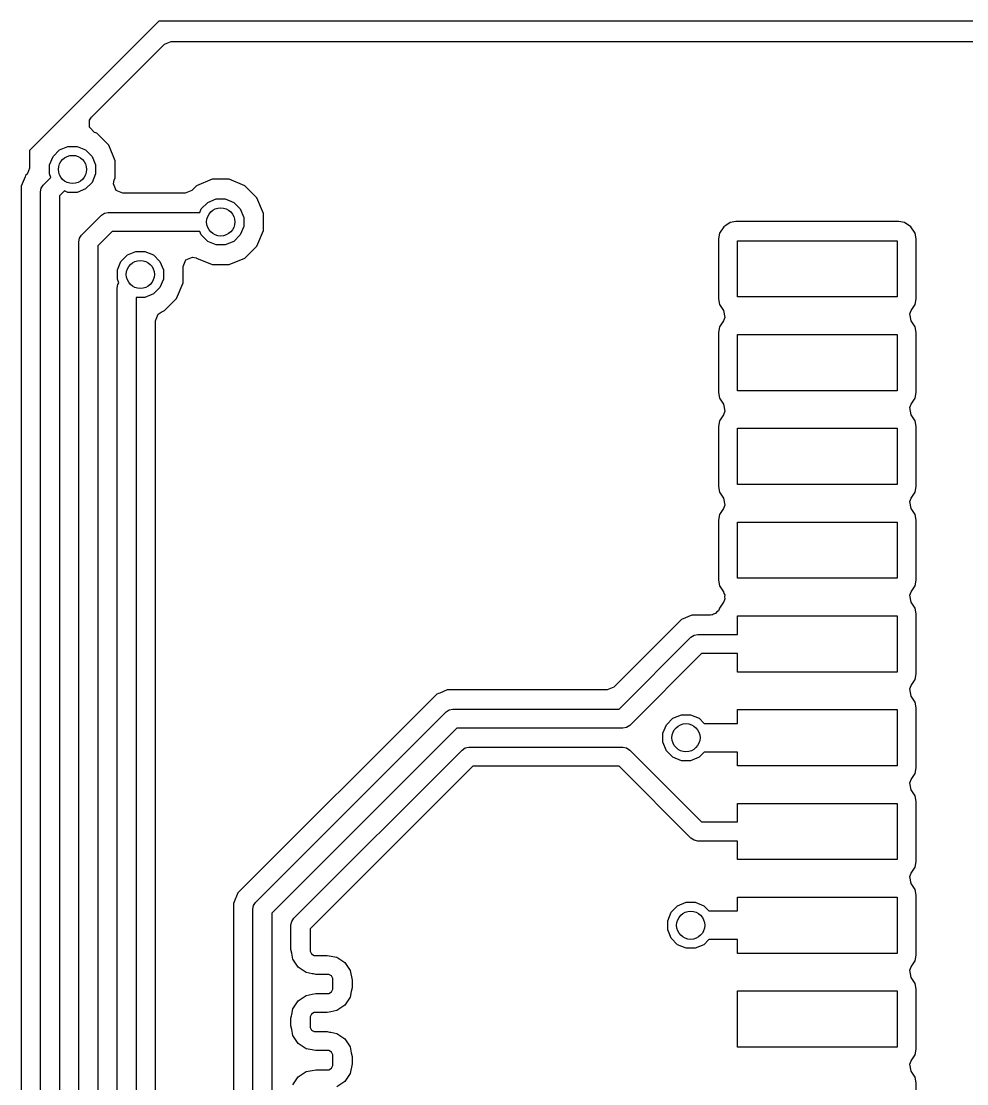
# Model space of a CAD drawing. Extents: x 92.1 to 184.9, y -117.4 to -66.6.
# Drawn here: x 150.41 to 155.45, y -93.19 to -87.53 of the extents above; entities that cross this region are included whole.
import ezdxf

# ---------------------------------------------------------------- set-up
doc = ezdxf.new("R2010")
doc.units = 0
doc.layers.add('BLACK', color=7, linetype='CONTINUOUS')

msp = doc.modelspace()

# ---------------------------------------------------------------- linework, layer by layer
at = {"layer": 'BLACK', "linetype": 'CONTINUOUS'}
for p, q in [((151.139999, -87.53), (150.45, -88.219998)), ((151.14, -87.53), (151.139999, -87.53)), ((159.84, -87.53), (151.14, -87.53)), ((150.85712, -87.964905), (151.169882, -87.652145)), ((151.169882, -87.652145), (151.205237, -87.6375)), ((151.205237, -87.6375), (159.774763, -87.6375)), ((150.781183, -88.040841), (150.85712, -87.964905)), ((150.770346, -88.095325), (150.770348, -88.057056)), ((150.770348, -88.057056), (150.781183, -88.040841)), ((150.797404, -88.122386), (150.770346, -88.095325)), ((150.804022, -88.125127), (150.797404, -88.122386)), ((150.808868, -88.127135), (150.804022, -88.125127)), ((150.872865, -88.191132), (150.808868, -88.127135)), ((150.610554, -88.216066), (150.655614, -88.197402)), ((150.655614, -88.197402), (150.704386, -88.197402)), ((150.704386, -88.197402), (150.749446, -88.216066)), ((150.9075, -88.274747), (150.872865, -88.191132)), ((150.45, -88.219998), (150.45, -88.31249)), ((150.557402, -88.295614), (150.576066, -88.250554)), ((150.576066, -88.250554), (150.610554, -88.216066)), ((150.749446, -88.216066), (150.783934, -88.250554)), ((150.783934, -88.250554), (150.802598, -88.295614)), ((150.45, -88.31249), (150.439999, -88.342492)), ((150.557402, -88.344386), (150.557402, -88.295614)), ((150.802598, -88.295614), (150.802598, -88.344386)), ((150.9075, -88.365253), (150.9075, -88.274747)), ((150.427625, -88.358988), (150.4067, -88.409506)), ((150.427627, -88.358984), (150.427625, -88.358988)), ((150.430039, -88.353163), (150.427627, -88.358984)), ((150.437867, -88.345333), (150.430039, -88.353162)), ((150.430039, -88.353162), (150.430039, -88.353163)), ((150.439999, -88.342492), (150.437867, -88.345333)), ((150.524079, -88.404079), (150.565125, -88.363032)), ((150.565125, -88.363032), (150.557402, -88.344386)), ((150.802598, -88.344386), (150.783934, -88.389446)), ((150.9024, -88.377565), (150.907499, -88.365255)), ((150.907499, -88.365255), (150.9075, -88.365253)), ((151.424746, -88.3725), (151.341134, -88.407134)), ((151.424747, -88.3725), (151.424746, -88.3725)), ((151.515253, -88.3725), (151.424747, -88.3725)), ((151.598868, -88.407135), (151.515253, -88.3725)), ((150.4067, -88.409506), (150.4067, -102.775791)), ((150.5092, -88.44), (150.513067, -88.42056)), ((150.513067, -88.42056), (150.524079, -88.404079)), ((150.749446, -88.423934), (150.704386, -88.442598)), ((150.783934, -88.389446), (150.749446, -88.423934)), ((150.898593, -88.3967), (150.9024, -88.377565)), ((150.913238, -88.432055), (150.898593, -88.3967)), ((151.341128, -88.407138), (151.316212, -88.432055)), ((151.341134, -88.407134), (151.341128, -88.407138)), ((151.662865, -88.471132), (151.598868, -88.407135)), ((150.5092, -102.838958), (150.5092, -88.44)), ((150.636967, -88.434874), (150.6108, -88.461042)), ((150.6108, -88.461042), (150.6108, -102.86)), ((150.655614, -88.442598), (150.636967, -88.434874)), ((150.704386, -88.442598), (150.655614, -88.442598)), ((150.948593, -88.4467), (150.913238, -88.432055)), ((151.280857, -88.4467), (150.948593, -88.4467)), ((151.316212, -88.432055), (151.280857, -88.4467)), ((151.400554, -88.496066), (151.445614, -88.477402)), ((151.445614, -88.477402), (151.494386, -88.477402)), ((151.494386, -88.477402), (151.539446, -88.496066)), ((151.6975, -88.554747), (151.662865, -88.471132)), ((151.358343, -88.5492), (151.366066, -88.530554)), ((151.366066, -88.530554), (151.400554, -88.496066)), ((151.539446, -88.496066), (151.573934, -88.530554)), ((151.573934, -88.530554), (151.592598, -88.575614)), ((150.728279, -88.669879), (150.834079, -88.564079)), ((150.834079, -88.564079), (150.85056, -88.553067)), ((150.85056, -88.553067), (150.87, -88.5492)), ((150.87, -88.5492), (151.358343, -88.5492)), ((151.592598, -88.575614), (151.592598, -88.624386)), ((151.6975, -88.645253), (151.6975, -88.554747)), ((154.214904, -88.597501), (154.185006, -88.603447)), ((154.214908, -88.5975), (154.214904, -88.597501)), ((155.08509, -88.5975), (154.214908, -88.5975)), ((155.085095, -88.5975), (155.08509, -88.5975)), ((155.114993, -88.603447), (155.085095, -88.5975)), ((150.891042, -88.6508), (150.815, -88.726842)), ((151.358343, -88.6508), (150.891042, -88.6508)), ((151.366066, -88.669446), (151.358343, -88.6508)), ((151.592598, -88.624386), (151.573934, -88.669446)), ((151.662865, -88.728868), (151.6975, -88.645253)), ((154.151102, -88.626102), (154.128447, -88.660007)), ((154.162351, -88.618585), (154.151102, -88.626102)), ((154.185006, -88.603447), (154.162351, -88.618585)), ((155.148898, -88.626102), (155.114993, -88.603447)), ((155.171553, -88.660007), (155.148898, -88.626102)), ((150.7134, -88.7058), (150.717267, -88.68636)), ((150.7134, -102.69), (150.7134, -88.7058)), ((150.717267, -88.68636), (150.728279, -88.669879)), ((151.400554, -88.703934), (151.366066, -88.669446)), ((151.445614, -88.722598), (151.400554, -88.703934)), ((151.539446, -88.703934), (151.494386, -88.722598)), ((151.573934, -88.669446), (151.539446, -88.703934)), ((154.128447, -88.660007), (154.1225, -88.689905)), ((154.1225, -88.689905), (154.1225, -88.689906)), ((154.1225, -88.689906), (154.1225, -88.689908)), ((154.1225, -88.689908), (154.1225, -89.010091)), ((154.225, -89), (154.225, -88.7)), ((154.225, -88.7), (155.075, -88.7)), ((155.075, -88.7), (155.075, -89)), ((155.177499, -88.689906), (155.171553, -88.660007)), ((155.1775, -89.010095), (155.177499, -88.689906)), ((150.815, -88.726842), (150.815, -102.69)), ((150.972154, -88.776066), (151.017214, -88.757402)), ((151.017214, -88.757402), (151.065986, -88.757402)), ((151.065986, -88.757402), (151.111046, -88.776066)), ((151.494386, -88.722598), (151.445614, -88.722598)), ((151.598868, -88.792865), (151.662865, -88.728868)), ((150.919002, -88.855614), (150.937666, -88.810554)), ((150.937666, -88.810554), (150.972154, -88.776066)), ((151.111046, -88.776066), (151.145534, -88.810554)), ((151.145534, -88.810554), (151.164198, -88.855614)), ((151.2691, -88.837858), (151.283745, -88.802503)), ((151.283745, -88.802503), (151.3191, -88.787858)), ((151.3191, -88.787858), (151.338235, -88.791664)), ((151.338235, -88.791664), (151.34113, -88.792863)), ((151.34113, -88.792863), (151.341132, -88.792865)), ((151.341132, -88.792865), (151.424747, -88.8275)), ((151.515253, -88.8275), (151.598868, -88.792865)), ((150.919002, -88.904386), (150.919002, -88.855614)), ((151.164198, -88.855614), (151.164198, -88.904386)), ((151.2691, -88.925253), (151.2691, -88.837858)), ((151.424747, -88.8275), (151.424749, -88.8275)), ((151.424749, -88.8275), (151.515251, -88.8275)), ((151.515251, -88.8275), (151.515253, -88.8275)), ((150.9176, -88.9532), (150.921467, -88.93376)), ((150.927456, -88.924796), (150.919002, -88.904386)), ((150.921467, -88.93376), (150.927456, -88.924796)), ((151.164198, -88.904386), (151.145534, -88.949446)), ((151.234465, -89.008868), (151.2691, -88.925253)), ((150.9176, -102.88), (150.9176, -88.9532)), ((151.111046, -88.983934), (151.065986, -89.002598)), ((151.145534, -88.949446), (151.111046, -88.983934)), ((151.065986, -89.002598), (151.0192, -89.002598)), ((151.0192, -89.002598), (151.0192, -102.88)), ((151.170468, -89.072865), (151.234465, -89.008868)), ((154.1225, -89.010091), (154.122501, -89.010095)), ((154.122501, -89.010095), (154.128447, -89.039995)), ((154.128447, -89.039995), (154.149981, -89.072221)), ((155.075, -89), (154.225, -89)), ((155.150014, -89.072226), (155.171553, -89.039993)), ((155.171553, -89.039993), (155.1775, -89.010095)), ((151.1217, -89.126474), (151.136345, -89.091119)), ((151.136345, -89.091119), (151.152564, -89.08028)), ((151.152564, -89.08028), (151.170468, -89.072865)), ((154.149981, -89.072221), (154.157447, -89.109754)), ((155.142552, -89.090245), (155.150014, -89.072226)), ((155.150018, -89.127778), (155.142552, -89.090245)), ((151.1217, -102.4125), (151.1217, -89.126474)), ((154.128447, -89.160007), (154.1225, -89.189905)), ((154.149981, -89.127778), (154.128447, -89.160007)), ((154.157447, -89.109754), (154.149981, -89.127778)), ((155.171552, -89.160004), (155.150018, -89.127778)), ((155.171552, -89.160006), (155.171552, -89.160004)), ((155.171553, -89.160007), (155.171552, -89.160006)), ((155.177499, -89.189906), (155.171553, -89.160007)), ((154.1225, -89.189905), (154.1225, -89.189906)), ((154.1225, -89.189906), (154.1225, -89.189908)), ((154.1225, -89.189908), (154.1225, -89.510091)), ((154.225, -89.5), (154.225, -89.2)), ((154.225, -89.2), (155.075, -89.2)), ((155.075, -89.2), (155.075, -89.5)), ((155.1775, -89.510095), (155.177499, -89.189906)), ((155.075, -89.5), (154.225, -89.5)), ((154.1225, -89.510091), (154.122501, -89.510095)), ((154.122501, -89.510095), (154.128447, -89.539995)), ((154.128447, -89.539995), (154.149981, -89.572221)), ((155.150014, -89.572226), (155.171553, -89.539993)), ((155.171553, -89.539993), (155.1775, -89.510095)), ((154.149981, -89.572221), (154.157447, -89.609754)), ((154.157447, -89.609754), (154.149981, -89.627778)), ((155.142552, -89.590245), (155.150014, -89.572226)), ((155.150018, -89.627778), (155.142552, -89.590245)), ((154.128447, -89.660007), (154.1225, -89.689905)), ((154.149981, -89.627778), (154.128447, -89.660007)), ((155.171552, -89.660004), (155.150018, -89.627778)), ((155.171552, -89.660006), (155.171552, -89.660004)), ((155.171553, -89.660007), (155.171552, -89.660006)), ((155.177499, -89.689906), (155.171553, -89.660007)), ((154.1225, -89.689905), (154.1225, -89.689906)), ((154.1225, -89.689906), (154.1225, -89.689908)), ((154.1225, -89.689908), (154.1225, -90.010091)), ((154.225, -90), (154.225, -89.7)), ((154.225, -89.7), (155.075, -89.7)), ((155.075, -89.7), (155.075, -90)), ((155.1775, -90.010095), (155.177499, -89.689906)), ((154.1225, -90.010091), (154.122501, -90.010095)), ((154.122501, -90.010095), (154.128447, -90.039995)), ((155.075, -90), (154.225, -90)), ((155.171553, -90.039993), (155.1775, -90.010095)), ((154.128447, -90.039995), (154.149981, -90.072221)), ((154.149981, -90.072221), (154.157447, -90.109754)), ((155.142552, -90.090245), (155.150014, -90.072226)), ((155.150014, -90.072226), (155.171553, -90.039993)), ((154.149981, -90.127778), (154.128447, -90.160007)), ((154.157447, -90.109754), (154.149981, -90.127778)), ((155.150018, -90.127778), (155.142552, -90.090245)), ((155.171552, -90.160004), (155.150018, -90.127778)), ((154.128447, -90.160007), (154.1225, -90.189905)), ((155.171552, -90.160006), (155.171552, -90.160004)), ((155.171553, -90.160007), (155.171552, -90.160006)), ((155.177499, -90.189906), (155.171553, -90.160007)), ((154.1225, -90.189905), (154.1225, -90.189906)), ((154.1225, -90.189906), (154.1225, -90.189908)), ((154.1225, -90.189908), (154.1225, -90.510091)), ((154.225, -90.5), (154.225, -90.2)), ((154.225, -90.2), (155.075, -90.2)), ((155.075, -90.2), (155.075, -90.5)), ((155.1775, -90.510095), (155.177499, -90.189906)), ((154.1225, -90.510091), (154.122501, -90.510095)), ((154.122501, -90.510095), (154.128447, -90.539995)), ((155.075, -90.5), (154.225, -90.5)), ((155.171553, -90.539993), (155.1775, -90.510095)), ((154.128447, -90.539995), (154.149981, -90.572221)), ((154.149981, -90.572221), (154.151712, -90.580926)), ((154.151712, -90.580926), (154.156967, -90.588082)), ((155.142552, -90.590245), (155.150014, -90.572226)), ((155.150014, -90.572226), (155.171553, -90.539993)), ((154.150598, -90.626855), (154.128447, -90.660007)), ((154.151172, -90.625909), (154.150598, -90.626855)), ((154.157447, -90.609754), (154.151172, -90.625909)), ((154.156967, -90.588082), (154.155168, -90.598301)), ((154.155168, -90.598301), (154.157447, -90.609754)), ((155.150018, -90.627778), (155.142552, -90.590245)), ((155.171552, -90.660004), (155.150018, -90.627778)), ((154.087269, -90.694529), (154.080114, -90.6967)), ((154.092032, -90.695259), (154.087269, -90.694529)), ((154.097077, -90.691553), (154.092032, -90.695259)), ((154.107893, -90.688273), (154.097077, -90.691553)), ((154.114006, -90.679123), (154.107893, -90.688273)), ((154.122878, -90.672609), (154.114006, -90.679123)), ((154.127437, -90.665084), (154.122878, -90.672609)), ((154.128447, -90.660007), (154.127437, -90.665084)), ((155.171552, -90.660006), (155.171552, -90.660004)), ((155.171553, -90.660007), (155.171552, -90.660006)), ((155.177499, -90.689906), (155.171553, -90.660007)), ((155.1775, -91.010095), (155.177499, -90.689906)), ((153.925659, -90.72004), (153.565245, -91.080455)), ((153.925664, -90.720036), (153.925659, -90.72004)), ((153.982003, -90.6967), (153.925664, -90.720036)), ((154.080114, -90.6967), (153.982003, -90.6967)), ((154.225, -90.7992), (154.225, -90.7)), ((154.225, -90.7), (155.075, -90.7)), ((155.075, -90.7), (155.075, -91)), ((153.976578, -90.814079), (153.993059, -90.803067)), ((153.993059, -90.803067), (154.012499, -90.7992)), ((154.012499, -90.7992), (154.225, -90.7992)), ((153.593057, -91.1976), (153.976578, -90.814079)), ((154.033541, -90.9008), (153.65002, -91.284321)), ((154.225, -90.9008), (154.033541, -90.9008)), ((154.225, -91), (154.225, -90.9008)), ((155.075, -91), (154.225, -91)), ((155.171553, -91.039993), (155.1775, -91.010095)), ((153.565245, -91.080455), (153.52989, -91.0951)), ((155.142552, -91.090245), (155.150014, -91.072226)), ((155.150018, -91.127778), (155.142552, -91.090245)), ((155.150014, -91.072226), (155.171553, -91.039993)), ((152.621074, -91.118442), (151.562038, -92.177477)), ((152.621079, -91.118438), (152.621074, -91.118442)), ((152.630746, -91.114434), (152.621079, -91.118438)), ((152.637581, -91.111603), (152.630746, -91.114434)), ((152.67742, -91.0951), (152.637581, -91.111602)), ((152.637581, -91.111602), (152.637581, -91.111603)), ((153.52989, -91.0951), (152.67742, -91.0951)), ((155.171552, -91.160004), (155.150018, -91.127778)), ((152.671995, -91.212479), (152.688475, -91.201467)), ((152.688475, -91.201467), (152.688476, -91.201467)), ((152.688476, -91.201467), (152.707916, -91.1976)), ((152.707916, -91.1976), (153.593057, -91.1976)), ((154.225, -91.2738), (154.225, -91.2)), ((154.225, -91.2), (155.075, -91.2)), ((155.075, -91.2), (155.075, -91.5)), ((155.171552, -91.160006), (155.171552, -91.160004)), ((155.171553, -91.160007), (155.171552, -91.160006)), ((155.177499, -91.189906), (155.171553, -91.160007)), ((155.1775, -91.510095), (155.177499, -91.189906)), ((151.656079, -92.228395), (152.671995, -91.212479)), ((153.846066, -91.280554), (153.880554, -91.246066)), ((153.880554, -91.246066), (153.925614, -91.227402)), ((153.925614, -91.227402), (153.974386, -91.227402)), ((153.974386, -91.227402), (154.019446, -91.246066)), ((154.019446, -91.246066), (154.04718, -91.2738)), ((152.728958, -91.2992), (151.7428, -92.285358)), ((153.614099, -91.2992), (152.728958, -91.2992)), ((153.633539, -91.295333), (153.614099, -91.2992)), ((153.65002, -91.284321), (153.633539, -91.295333)), ((153.827402, -91.325614), (153.846066, -91.280554)), ((154.04718, -91.2738), (154.225, -91.2738)), ((153.827402, -91.374386), (153.827402, -91.325614)), ((153.846066, -91.419446), (153.827402, -91.374386)), ((151.859279, -92.312563), (152.756163, -91.415679)), ((152.756163, -91.415679), (152.772644, -91.404667)), ((152.772644, -91.404667), (152.792084, -91.4008)), ((152.792084, -91.4008), (153.614099, -91.4008)), ((153.614099, -91.4008), (153.633539, -91.404667)), ((153.633539, -91.404667), (153.65002, -91.415679)), ((153.65002, -91.415679), (154.033541, -91.7992)), ((153.880554, -91.453934), (153.846066, -91.419446)), ((154.04718, -91.4262), (154.019446, -91.453934)), ((154.225, -91.4262), (154.04718, -91.4262)), ((154.225, -91.5), (154.225, -91.4262)), ((153.925614, -91.472598), (153.880554, -91.453934)), ((153.974386, -91.472598), (153.925614, -91.472598)), ((154.019446, -91.453934), (153.974386, -91.472598)), ((152.813126, -91.5024), (151.946, -92.369526)), ((153.593057, -91.5024), (152.813126, -91.5024)), ((153.976578, -91.885921), (153.593057, -91.5024)), ((155.075, -91.5), (154.225, -91.5)), ((155.150014, -91.572226), (155.171553, -91.539993)), ((155.171553, -91.539993), (155.1775, -91.510095)), ((155.142552, -91.590245), (155.150014, -91.572226)), ((155.150018, -91.627778), (155.142552, -91.590245)), ((155.171552, -91.660004), (155.150018, -91.627778)), ((154.225, -91.7992), (154.225, -91.7)), ((154.225, -91.7), (155.075, -91.7)), ((155.075, -91.7), (155.075, -92)), ((155.171552, -91.660006), (155.171552, -91.660004)), ((155.171553, -91.660007), (155.171552, -91.660006)), ((155.177499, -91.689906), (155.171553, -91.660007)), ((155.1775, -92.010095), (155.177499, -91.689906)), ((154.033541, -91.7992), (154.225, -91.7992)), ((153.993059, -91.896933), (153.976578, -91.885921)), ((154.012499, -91.9008), (153.993059, -91.896933)), ((154.225, -91.9008), (154.012499, -91.9008)), ((154.225, -92), (154.225, -91.9008)), ((155.075, -92), (154.225, -92)), ((155.150014, -92.072226), (155.171553, -92.039993)), ((155.171553, -92.039993), (155.1775, -92.010095)), ((155.142552, -92.090245), (155.150014, -92.072226)), ((155.150018, -92.127778), (155.142552, -92.090245)), ((155.171552, -92.160004), (155.150018, -92.127778)), ((155.171552, -92.160006), (155.171552, -92.160004)), ((155.171553, -92.160007), (155.171552, -92.160006)), ((155.177499, -92.189906), (155.171553, -92.160007)), ((151.562039, -92.177478), (151.5387, -92.233822)), ((151.562038, -92.177477), (151.562039, -92.177477)), ((151.562039, -92.177477), (151.562039, -92.177478)), ((154.225, -92.2738), (154.225, -92.2)), ((154.225, -92.2), (155.075, -92.2)), ((155.075, -92.2), (155.075, -92.5)), ((155.1775, -92.510095), (155.177499, -92.189906)), ((151.5387, -92.233822), (151.5387, -101.240915)), ((151.6412, -92.264316), (151.645067, -92.244876)), ((151.6412, -101.210422), (151.6412, -92.264316)), ((151.645067, -92.244876), (151.656079, -92.228395)), ((153.852402, -92.325614), (153.871066, -92.280554)), ((153.871066, -92.280554), (153.905554, -92.246066)), ((153.905554, -92.246066), (153.950614, -92.227402)), ((153.950614, -92.227402), (153.999386, -92.227402)), ((153.999386, -92.227402), (154.044446, -92.246066)), ((154.044446, -92.246066), (154.07218, -92.2738)), ((154.07218, -92.2738), (154.225, -92.2738)), ((151.7428, -92.285358), (151.7428, -101.18938)), ((151.8444, -92.348484), (151.848267, -92.329044)), ((151.848267, -92.329044), (151.859279, -92.312563)), ((153.852402, -92.374386), (153.852402, -92.325614)), ((151.8444, -92.48), (151.8444, -92.348484)), ((151.946, -92.369526), (151.946, -92.48)), ((153.871066, -92.419446), (153.852402, -92.374386)), ((153.905554, -92.453934), (153.871066, -92.419446)), ((154.07218, -92.4262), (154.044446, -92.453934)), ((154.225, -92.4262), (154.07218, -92.4262)), ((154.225, -92.5), (154.225, -92.4262)), ((151.848267, -92.49944), (151.8444, -92.48)), ((151.848291, -92.499464), (151.848267, -92.49944)), ((151.854471, -92.530537), (151.848291, -92.499464)), ((151.946, -92.48), (151.94602, -92.48)), ((151.94602, -92.48), (151.94602, -92.488166)), ((151.94602, -92.488166), (151.954185, -92.50231)), ((151.954185, -92.50231), (151.968327, -92.510478)), ((153.950614, -92.472598), (153.905554, -92.453934)), ((153.999386, -92.472598), (153.950614, -92.472598)), ((154.044446, -92.453934), (153.999386, -92.472598)), ((155.075, -92.5), (154.225, -92.5)), ((151.883094, -92.573383), (151.854471, -92.530537)), ((151.968327, -92.510478), (151.976493, -92.51048)), ((151.976493, -92.51048), (152.037651, -92.51048)), ((152.037651, -92.51048), (152.04756, -92.512451)), ((152.04756, -92.512451), (152.08819, -92.520508)), ((152.08819, -92.520508), (152.131072, -92.549126)), ((152.131072, -92.549126), (152.159737, -92.591976)), ((155.150014, -92.572226), (155.171553, -92.539993)), ((155.171553, -92.539993), (155.1775, -92.510095)), ((151.925933, -92.602017), (151.883094, -92.573383)), ((151.957037, -92.60821), (151.925933, -92.602017)), ((151.95704, -92.608213), (151.957037, -92.60821)), ((151.964787, -92.609754), (151.95704, -92.608213)), ((151.976468, -92.61208), (151.964787, -92.609754)), ((151.976472, -92.612078), (151.976468, -92.61208)), ((151.97648, -92.61208), (151.976472, -92.612078)), ((152.037651, -92.61208), (151.97648, -92.61208)), ((152.03767, -92.612076), (152.037651, -92.61208)), ((152.037682, -92.61208), (152.03767, -92.612076)), ((152.04586, -92.612075), (152.037682, -92.61208)), ((152.06003, -92.620245), (152.04586, -92.612075)), ((152.068216, -92.634407), (152.06003, -92.620245)), ((152.159737, -92.591976), (152.16982, -92.642535)), ((155.142552, -92.590245), (155.150014, -92.572226)), ((155.150018, -92.627778), (155.142552, -92.590245)), ((152.068131, -92.64256), (152.068219, -92.642113)), ((152.068131, -92.6832), (152.068131, -92.64256)), ((152.068219, -92.642113), (152.068216, -92.634407)), ((152.169731, -92.642535), (152.169727, -92.642544)), ((152.169727, -92.642544), (152.169731, -92.64256)), ((152.16982, -92.642535), (152.169731, -92.642535)), ((152.169731, -92.64256), (152.169731, -92.6832)), ((155.171552, -92.660004), (155.150018, -92.627778)), ((155.171552, -92.660006), (155.171552, -92.660004)), ((155.171553, -92.660007), (155.171552, -92.660006)), ((155.177499, -92.689906), (155.171553, -92.660007)), ((151.883103, -92.75238), (151.92594, -92.723759)), ((151.92594, -92.723759), (151.957014, -92.717572)), ((151.957014, -92.717572), (151.95704, -92.717547)), ((151.95704, -92.717547), (151.976468, -92.713682)), ((151.976468, -92.713682), (151.976468, -92.71368)), ((151.976468, -92.71368), (151.976472, -92.713681)), ((151.976472, -92.713681), (151.97648, -92.71368)), ((151.97648, -92.71368), (152.037651, -92.71368)), ((152.037651, -92.71368), (152.03767, -92.713683)), ((152.03767, -92.713683), (152.037682, -92.71368)), ((152.037682, -92.71368), (152.037682, -92.713631)), ((152.037682, -92.713631), (152.045839, -92.713635)), ((152.045839, -92.713635), (152.05997, -92.705483)), ((152.05997, -92.705483), (152.06813, -92.691357)), ((152.06813, -92.691357), (152.068131, -92.6832)), ((152.159673, -92.733744), (152.131032, -92.776588)), ((152.165862, -92.702641), (152.159673, -92.733744)), ((152.165864, -92.70264), (152.165862, -92.702641)), ((152.169731, -92.6832), (152.165864, -92.70264)), ((154.225, -93), (154.225, -92.7)), ((154.225, -92.7), (155.075, -92.7)), ((155.075, -92.7), (155.075, -93)), ((155.1775, -93.010095), (155.177499, -92.689906)), ((151.854471, -92.79521), (151.883103, -92.75238)), ((152.131032, -92.776588), (152.088171, -92.805204)), ((151.8444, -92.845735), (151.846833, -92.833525)), ((151.844403, -92.845744), (151.8444, -92.845735)), ((151.8444, -92.84576), (151.844403, -92.845744)), ((151.8444, -92.8864), (151.8444, -92.84576)), ((151.846833, -92.833525), (151.848267, -92.82632)), ((151.848267, -92.82632), (151.84827, -92.826316)), ((151.84827, -92.826316), (151.854471, -92.79521)), ((151.946003, -92.837616), (151.946, -92.84576)), ((151.946, -92.84576), (151.946, -92.8864)), ((151.954175, -92.82347), (151.946003, -92.837616)), ((151.968324, -92.815301), (151.954175, -92.82347)), ((151.976492, -92.8153), (151.968324, -92.815301)), ((152.03762, -92.81528), (151.976492, -92.81528)), ((151.976492, -92.81528), (151.976492, -92.8153)), ((152.037651, -92.81528), (152.03762, -92.81528)), ((152.057091, -92.811413), (152.037651, -92.81528)), ((152.057146, -92.811357), (152.057091, -92.811413)), ((152.088171, -92.805204), (152.057146, -92.811357)), ((151.848267, -92.90584), (151.8444, -92.8864)), ((151.946, -92.8864), (151.94602, -92.8864)), ((151.94602, -92.8864), (151.94602, -92.894566)), ((151.94602, -92.894566), (151.954185, -92.90871)), ((151.848291, -92.905864), (151.848267, -92.90584)), ((151.854471, -92.936937), (151.848291, -92.905864)), ((151.883094, -92.979783), (151.854471, -92.936937)), ((151.954185, -92.90871), (151.968327, -92.916878)), ((151.968327, -92.916878), (151.976493, -92.91688)), ((151.976493, -92.91688), (152.037648, -92.91688)), ((152.037648, -92.91688), (152.037666, -92.916883)), ((152.037666, -92.916883), (152.037678, -92.91688)), ((152.037678, -92.91688), (152.050575, -92.919451)), ((152.050575, -92.919451), (152.057088, -92.920747)), ((152.057088, -92.920747), (152.057091, -92.92075)), ((152.057091, -92.92075), (152.088199, -92.926953)), ((152.088199, -92.926953), (152.131028, -92.955582)), ((152.131028, -92.955582), (152.159652, -92.998413)), ((151.925933, -93.008417), (151.883094, -92.979783)), ((151.957037, -93.01461), (151.925933, -93.008417)), ((151.95704, -93.014613), (151.957037, -93.01461)), ((151.965077, -93.016211), (151.95704, -93.014613)), ((151.976468, -93.01848), (151.965077, -93.016211)), ((151.976472, -93.018478), (151.976468, -93.01848)), ((151.97648, -93.01848), (151.976472, -93.018478)), ((152.037618, -93.01848), (151.97648, -93.01848)), ((152.04579, -93.018483), (152.037618, -93.01848)), ((152.059944, -93.026659), (152.04579, -93.018483)), ((152.159652, -92.998413), (152.165848, -93.029507)), ((155.075, -93), (154.225, -93)), ((155.171553, -93.039993), (155.1775, -93.010095)), ((152.068118, -93.040813), (152.059944, -93.026659)), ((152.06812, -93.048985), (152.068118, -93.040813)), ((152.068128, -93.048985), (152.06812, -93.048985)), ((152.068128, -93.0896), (152.068128, -93.048985)), ((152.165848, -93.029507), (152.165861, -93.02952)), ((152.165861, -93.02952), (152.169723, -93.048935)), ((152.169723, -93.048935), (152.169728, -93.048935)), ((152.169728, -93.048935), (152.169724, -93.048944)), ((152.169724, -93.048944), (152.169728, -93.04896)), ((152.169728, -93.04896), (152.169728, -93.0896)), ((155.142552, -93.090245), (155.150014, -93.072226)), ((155.150014, -93.072226), (155.171553, -93.039993)), ((151.883103, -93.15878), (151.92594, -93.130159)), ((151.92594, -93.130159), (151.957014, -93.123972)), ((151.957014, -93.123972), (151.95704, -93.123947)), ((151.95704, -93.123947), (151.976468, -93.120082)), ((151.976468, -93.120082), (151.976468, -93.12008)), ((151.976468, -93.12008), (151.976472, -93.120081)), ((151.976472, -93.120081), (151.97648, -93.12008)), ((151.97648, -93.12008), (152.037648, -93.12008)), ((152.037648, -93.12008), (152.037888, -93.120127)), ((152.037888, -93.120127), (152.045795, -93.120124)), ((152.045795, -93.120124), (152.059955, -93.111942)), ((152.059955, -93.111942), (152.068129, -93.097777)), ((152.068129, -93.097777), (152.068128, -93.0896)), ((152.169728, -93.0896), (152.159678, -93.140145)), ((155.150018, -93.127778), (155.142552, -93.090245)), ((155.171552, -93.160004), (155.150018, -93.127778)), ((151.854471, -93.20161), (151.883103, -93.15878)), ((152.131056, -93.183001), (152.088217, -93.211648)), ((152.159678, -93.140145), (152.131056, -93.183001)), ((155.171552, -93.160006), (155.171552, -93.160004)), ((155.171553, -93.160007), (155.171552, -93.160006)), ((155.177499, -93.189906), (155.171553, -93.160007)), ((155.1775, -93.510095), (155.177499, -93.189906))]:
    msp.add_line(p, q, dxfattribs=at)
at = {"layer": 'BLACK'}
for centre in [(150.68, -88.32), (151.47, -88.6), (151.0416, -88.88), (153.95, -91.35), (153.975, -92.35)]:
    msp.add_circle(centre, 0.075, dxfattribs=at)

doc.saveas('drawing.dxf')
